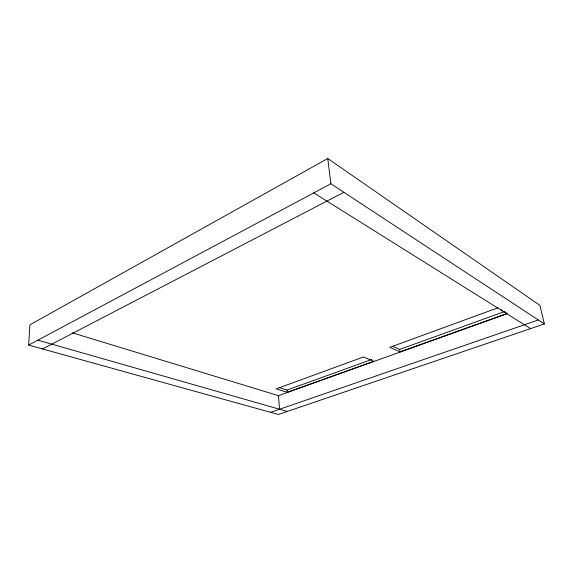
<?xml version="1.0" encoding="UTF-8"?>
<svg xmlns="http://www.w3.org/2000/svg" width="573" height="573" viewBox="0 0 573 573"><rect width="100%" height="100%" fill="white"/><g stroke="black" fill="none" stroke-linecap="round" stroke-linejoin="round"><path stroke-width="0.86" d="M28.65 345.096L29.896 324.834L327.763 158.513L539.959 305.416L544.35 323.931L278.356 414.487L28.65 345.096L330.872 183.754L544.35 323.931M42.56 348.957L343.879 192.292M498.066 307.751L389.826 347.324L400.033 351.858L507.155 313.452L504.125 311.547M279.388 387.649L286.994 390.063L371.863 359.443M392.605 346.25L399.668 349.415L504.906 311.447M287.188 392.326L373.868 361.241L363.447 356.972L276.186 388.874L287.188 392.326L286.994 390.063M72.327 332.813L278.471 395.656L507.37 313.624M270.599 412.331L538.305 319.963M37.89 340.161L287.274 411.45M501.096 309.649L502.607 310.602M313.782 192.879L530.598 328.616M399.668 349.415L400.033 351.858M327.763 158.513L330.872 183.754M278.471 395.656L279.545 409.244"/></g></svg>
